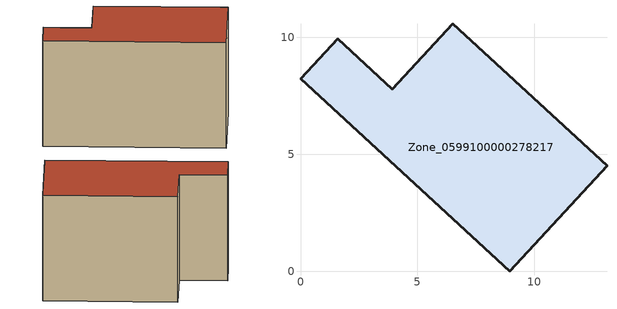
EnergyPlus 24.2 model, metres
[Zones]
Zone_0599100000278217
 floor ground (C_G): 8.96,0 0,8.24 1.58,9.95 3.93,7.78 6.51,10.58 13.11,4.5 z0
 wall outside (C_F): 8.96,0 13.11,4.5 6.51,10.58 3.93,7.78 1.58,9.95 0,8.24 8.96,0 z0:7.56
 roof outside (C_R): 0,8.24 8.96,0 13.11,4.5 6.51,10.58 3.93,7.78 1.58,9.95 z7.56
[BUILDING]
Pand.0599100000278217: North Axis=0; Terrain=City; Loads Convergence Tolerance Value=0.04; Temperature Convergence Tolerance Value=0.4; Solar Distribution=FullExterior; Maximum Number of Warmup Days=25; Minimum Number of Warmup Days=1
[Site:Location]
Rotterdam.The.Hague.AP_ZH_NLD Design_Conditions: Latitude=51.96; Longitude=4.45; Time Zone=1; Elevation=-4.5
[SITE:GROUNDTEMPERATURE:BUILDINGSURFACE]
18, 18, 18, 18, 18, 18, 18, 18, 18, 18, 18, 18
[MATERIAL] Thermal Absorptance=0.9; Solar Absorptance=0.7; Visible Absorptance=0.7
Name | Roughness | Thickness | Conductivity | Density | Specific Heat
G.TC.1975-1991 | MediumSmooth | 0.15 | 0.288461 | 540 | 1210
F.TC.1975-1991 | Rough | 0.3 | 0.230769 | 1920 | 840
R.TC.1975-1991 | MediumRough | 0.2 | 0.153846 | 1500 | 1000
[CONSTRUCTION]
C_G: G.TC.1975-1991
C_F: F.TC.1975-1991
C_R: R.TC.1975-1991
[ZONE]
Zone_0599100000278217: Type=1; Multiplier=1; Ceiling Height=Autocalculate; Volume=Autocalculate; Floor Area=autocalculate; Part of Total Floor Area=Yes
[ZONEINFILTRATION:DESIGNFLOWRATE]
Infil_Zone_0599100000278217: Zone or ZoneList or Space or SpaceList=Zone_0599100000278217; Schedule=AlwaysOn; Design Flow Rate Calculation Method=Flow/Area; Flow Rate per Floor Area=0.003; Constant Term Coefficient=1; Temperature Term Coefficient=0; Velocity Term Coefficient=0; Velocity Squared Term Coefficient=0
[HVACTEMPLATE:ZONE:IDEALLOADSAIRSYSTEM]
Zone_0599100000278217: Maximum Heating Supply Air Temperature=50; Minimum Cooling Supply Air Temperature=13; Maximum Heating Supply Air Humidity Ratio=0.0156; Minimum Cooling Supply Air Humidity Ratio=0.0077; Heating Limit=NoLimit; Cooling Limit=NoLimit; Dehumidification Control Type=ConstantSensibleHeatRatio; Cooling Sensible Heat Ratio=0.7; Dehumidification Setpoint=60; Humidification Control Type=None; Humidification Setpoint=30; Outdoor Air Method=None; Outdoor Air Flow Rate per Person=0.00944; Outdoor Air Flow Rate per Zone Floor Area=0; Outdoor Air Flow Rate per Zone=0; Demand Controlled Ventilation Type=None; Outdoor Air Economizer Type=NoEconomizer; Heat Recovery Type=None; Sensible Heat Recovery Effectiveness=0.7; Latent Heat Recovery Effectiveness=0.65
[ZONECONTROL:THERMOSTAT]
ThermostatControl_Zone_0599100000278217: Zone or ZoneList=Zone_0599100000278217; Control Type Schedule=DualSetpointControlType; Control 1=Thermostat_Zone_0599100000278217; Temperature Difference Between Cutout And Setpoint=0
[THERMOSTATSETPOINT:DUALSETPOINT]
Thermostat_Zone_0599100000278217: Heating Setpoint Temperature Schedule=HeatingSetpoint_Zone_0599100000278217; Cooling Setpoint Temperature Schedule=CoolingSetpoint_Zone_0599100000278217
[SCHEDULE:COMPACT]
HeatingSetpoint_Zone_0599100000278217: Through: 12/31, For: AllDays, Until: 24:00, 21
CoolingSetpoint_Zone_0599100000278217: Through: 12/31, For: AllDays, Until: 24:00, 24
DualSetpointControlType: Through: 12/31, For: AllDays, Until: 24:00, 4
AlwaysOn: Through: 12/31, For: AllDays, Until: 24:00, 1
